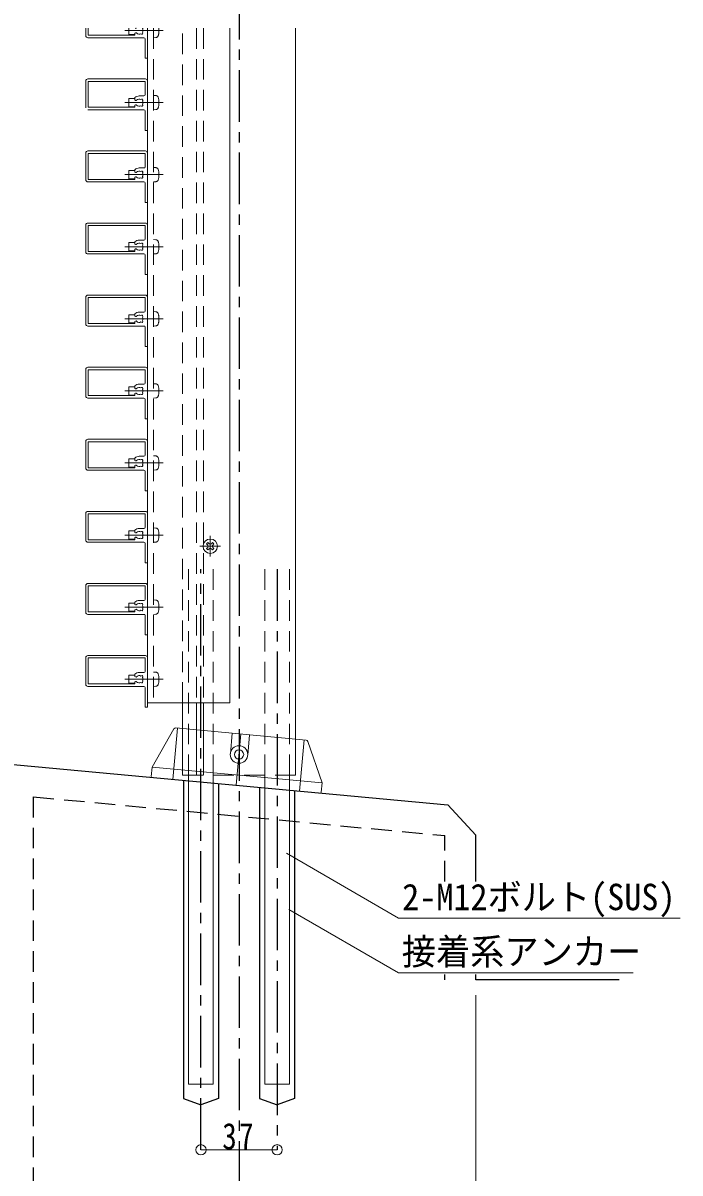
# Model space of a CAD drawing. Units: millimetres at full size, sheet at 1:5; details may follow other scales. Extents: x -1050 to 1050, y -742 to 742.
# Drawn here: x -685 to -366, y -423 to 135 of the extents above; entities that cross this region are included whole.
import ezdxf
from ezdxf.enums import TextEntityAlignment as Align

# ---------------------------------------------------------------- set-up
doc = ezdxf.new("R2010")
doc.units = ezdxf.units.MM
doc.header["$LTSCALE"] = 5
for name, pattern in [('CHAIN1', [8, 5, -1, 1, -1]), ('DASHED1', [1.8, 1.2, -0.6]), ('DASHED2', [3, 2, -1])]:
    doc.linetypes.add(name, pattern=pattern)
doc.layers.add('0-0_通り芯', color=7, linetype='CHAIN1')
doc.layers.add('0-1_躯体', color=134, linetype='Continuous')
for name, color, linetype, lineweight in [('0-3_寸法', 54, 'Continuous', 20), ('0-4_手摺部材', 92, 'Continuous', 20), ('0-6_パネル', 4, 'Continuous', 20), ('0-9_文字', 3, 'Continuous', 20), ('0-A_支柱', 6, 'Continuous', 20), ('0-B_足元', 4, 'Continuous', 20)]:
    doc.layers.add(name, color=color, linetype=linetype, lineweight=lineweight)
doc.styles.add('ＭＳ ゴシック', font='')
doc.styles.get('ＭＳ ゴシック').set_extended_font_data('MS Gothic')

# ---------------------------------------------------------------- blocks, each defined once
blk = doc.blocks.new('dimension_origin')
at = {"color": 0, "linetype": 'Continuous', "lineweight": -2}
blk.add_circle((0, 0), 1.25, dxfattribs=at)

msp = doc.modelspace()

# ---------------------------------------------------------------- linework, layer by layer
at = {"layer": '0-0_通り芯'}
for p, q in [((-580, 512.406), (-580, -449.293)), ((-598.5, -411.793), (-598.5, -129.916)), ((-561.5, -129.916), (-561.5, -411.793))]:
    msp.add_line(p, q, dxfattribs=at)
at = {"layer": '0-1_躯体'}
for p, q in [((-695, -224.293), (-478.488, -244.293)), ((-607, -232.422), (-607, -386.968)), ((-590, -233.992), (-590, -386.968)), ((-570, -235.84), (-570, -386.968)), ((-553, -237.41), (-553, -386.968)), ((-465, -259.005), (-478.488, -244.293)), ((-465, -281.533), (-465, -259.005)), ((-465, -329.293), (-465, -326.725)), ((-395.228, -329.293), (-465, -329.293)), ((-607, -386.968), (-598.5, -389.916)), ((-590, -386.968), (-598.5, -389.916)), ((-570, -386.968), (-561.5, -389.916)), ((-553, -386.968), (-561.5, -389.916))]:
    msp.add_line(p, q, dxfattribs=at)
at = {"layer": '0-1_躯体', "linetype": 'DASHED2'}
for p, q in [((-680, -240.397), (-480, -259.221)), ((-680, -240.397), (-680, -486.793)), ((-480, -281.533), (-480, -259.221)), ((-480, -329.293), (-480, -326.725))]:
    msp.add_line(p, q, dxfattribs=at)
at = {"layer": '0-3_寸法'}
for p, q in [((-465, -336.793), (-465, -486.793)), ((-598.5, -411.793), (-561.5, -411.793))]:
    msp.add_line(p, q, dxfattribs=at)
at = {"layer": '0-4_手摺部材', "linetype": 'CHAIN1'}
for p, q in [((-635.5, 131.707), (-616.9, 131.707)), ((-635.5, 96.707), (-616.9, 96.707)), ((-635.5, 61.707), (-616.9, 61.707)), ((-635.5, 26.707), (-616.9, 26.707)), ((-635.5, -8.293), (-616.9, -8.293)), ((-635.5, -43.293), (-616.9, -43.293)), ((-635.5, -78.293), (-616.9, -78.293)), ((-635.5, -113.293), (-616.9, -113.293)), ((-594, -113.718), (-594, -123.718)), ((-589, -118.718), (-599, -118.718)), ((-635.5, -148.293), (-616.9, -148.293)), ((-635.5, -183.293), (-616.9, -183.293))]:
    msp.add_line(p, q, dxfattribs=at)
at = {"layer": '0-4_手摺部材'}
for p, q in [((-633.5, 132.854), (-633.5, 129.707)), ((-633.5, 129.707), (-630.7, 129.707)), ((-624.5, 132.854), (-624.5, -194.793)), ((-584.5, 132.854), (-584.5, -194.793)), ((-633.5, 98.707), (-633.5, 94.707)), ((-630.7, 98.707), (-633.5, 98.707)), ((-633.5, 94.707), (-630.7, 94.707)), ((-633.5, 63.707), (-633.5, 59.707)), ((-630.7, 63.707), (-633.5, 63.707)), ((-633.5, 59.707), (-630.7, 59.707)), ((-633.5, 28.707), (-633.5, 24.707)), ((-630.7, 28.707), (-633.5, 28.707)), ((-633.5, 24.707), (-630.7, 24.707)), ((-633.5, -6.293), (-633.5, -10.293)), ((-630.7, -6.293), (-633.5, -6.293)), ((-633.5, -10.293), (-630.7, -10.293)), ((-633.5, -41.293), (-633.5, -45.293)), ((-630.7, -41.293), (-633.5, -41.293)), ((-633.5, -45.293), (-630.7, -45.293)), ((-633.5, -76.293), (-633.5, -80.293)), ((-630.7, -76.293), (-633.5, -76.293)), ((-633.5, -80.293), (-630.7, -80.293)), ((-633.5, -111.293), (-633.5, -115.293)), ((-630.7, -111.293), (-633.5, -111.293)), ((-633.5, -115.293), (-630.7, -115.293)), ((-594.545, -117.523), (-595.136, -116.952)), ((-593.455, -117.523), (-592.864, -116.952)), ((-595.195, -118.173), (-595.766, -117.582)), ((-595.195, -119.264), (-595.766, -119.854)), ((-595.195, -118.173), (-594.997, -118.718)), ((-595.195, -119.264), (-594.997, -118.718)), ((-594.545, -119.914), (-595.136, -120.484)), ((-594.545, -117.523), (-594, -117.721)), ((-594.545, -119.914), (-594, -119.715)), ((-593.455, -117.523), (-594, -117.721)), ((-593.455, -119.914), (-594, -119.715)), ((-593.455, -119.914), (-592.864, -120.484)), ((-592.805, -118.173), (-593.003, -118.718)), ((-592.805, -119.264), (-593.003, -118.718)), ((-592.805, -118.173), (-592.234, -117.582)), ((-592.805, -119.263), (-592.234, -119.854)), ((-633.5, -146.293), (-633.5, -150.293)), ((-630.7, -146.293), (-633.5, -146.293)), ((-633.5, -150.293), (-630.7, -150.293)), ((-633.5, -181.293), (-633.5, -185.293)), ((-630.7, -181.293), (-633.5, -181.293)), ((-633.5, -185.293), (-630.7, -185.293)), ((-624.5, -194.793), (-584.5, -194.793))]:
    msp.add_line(p, q, dxfattribs=at)
at = {"layer": '0-4_手摺部材', "linetype": 'DASHED2'}
msp.add_line((-621.5, 132.854), (-621.5, -194.793), dxfattribs=at)
at = {"layer": '0-4_手摺部材', "linetype": 'DASHED1'}
for p, q in [((-620.381, 128.305), (-621.5, 128.207)), ((-620.381, 100.109), (-621.5, 100.207)), ((-620.381, 93.305), (-621.5, 93.207)), ((-620.381, 65.109), (-621.5, 65.207)), ((-620.381, 58.305), (-621.5, 58.207)), ((-620.381, 30.109), (-621.5, 30.207)), ((-620.381, 23.305), (-621.5, 23.207)), ((-620.381, -4.891), (-621.5, -4.793)), ((-620.381, -11.695), (-621.5, -11.793)), ((-620.381, -39.891), (-621.5, -39.793)), ((-620.381, -46.695), (-621.5, -46.793)), ((-620.381, -74.891), (-621.5, -74.793)), ((-620.381, -81.695), (-621.5, -81.793)), ((-620.381, -109.891), (-621.5, -109.793)), ((-620.381, -116.695), (-621.5, -116.793)), ((-620.381, -144.891), (-621.5, -144.793)), ((-620.381, -151.695), (-621.5, -151.793)), ((-620.381, -179.891), (-621.5, -179.793)), ((-620.381, -186.695), (-621.5, -186.793))]:
    msp.add_line(p, q, dxfattribs=at)
at = {"layer": '0-4_手摺部材'}
msp.add_circle((-594, -118.718), 3.5, dxfattribs=at)
at = {"layer": '0-4_手摺部材', "linetype": 'DASHED1'}
for centre, radius, start, end in [((-620.494, 129.6), 1.3, 275, 344.11915), ((-627.9, 131.707), 9, 344.11915, 7.31851), ((-620.494, 98.814), 1.3, 15.88085, 85), ((-627.9, 96.707), 9, 344.11915, 15.88085), ((-620.494, 94.6), 1.3, 275, 344.11915), ((-620.494, 63.814), 1.3, 15.88085, 85), ((-627.9, 61.707), 9, 344.11915, 15.88085), ((-620.494, 59.6), 1.3, 275, 344.11915), ((-620.494, 28.814), 1.3, 15.88085, 85), ((-627.9, 26.707), 9, 344.11915, 15.88085), ((-620.494, 24.6), 1.3, 275, 344.11915), ((-620.494, -6.186), 1.3, 15.88085, 85), ((-620.494, -10.4), 1.3, 275, 344.11915), ((-627.9, -8.293), 9, 344.11915, 15.88085), ((-620.494, -41.186), 1.3, 15.88085, 85), ((-627.9, -43.293), 9, 344.11915, 15.88085), ((-620.494, -45.4), 1.3, 275, 344.11915), ((-620.494, -76.186), 1.3, 15.88085, 85), ((-627.9, -78.293), 9, 344.11915, 15.88085), ((-620.494, -80.4), 1.3, 275, 344.11915), ((-620.494, -111.186), 1.3, 15.88085, 85), ((-627.9, -113.293), 9, 344.11915, 15.88085), ((-620.494, -115.4), 1.3, 275, 344.11915), ((-620.494, -146.186), 1.3, 15.88085, 85), ((-620.494, -150.4), 1.3, 275, 344.11915), ((-627.9, -148.293), 9, 344.11915, 15.88085), ((-620.494, -181.186), 1.3, 15.88085, 85), ((-627.9, -183.293), 9, 344.11915, 15.88085), ((-620.494, -185.4), 1.3, 275, 344.11915)]:
    msp.add_arc(centre, radius, start, end, dxfattribs=at)
at = {"layer": '0-4_手摺部材'}
for start, end in [(122.7575, 147.2425), (32.7575, 57.2425), (212.7575, 237.2425), (302.7575, 327.25394)]:
    msp.add_arc((-594, -118.718), 2.1, start, end, dxfattribs=at)
at = {"layer": '0-6_パネル'}
for p, q in [((-654.5, 129.207), (-654.5, 132.854)), ((-653.3, 129.407), (-653.3, 132.854)), ((-630.7, 129.407), (-653.3, 129.407)), ((-630.7, 129.407), (-630.7, 130.124)), ((-624.5, 131.707), (-624.5, 125.707)), ((-653.5, 128.207), (-626.2, 128.207)), ((-625.7, 118.207), (-625.7, 127.707)), ((-624.5, 118.207), (-624.5, 128.207)), ((-625.7, 118.207), (-624.5, 118.207)), ((-654.5, 94.207), (-654.5, 107.207)), ((-653.5, 108.207), (-625.5, 108.207)), ((-653.3, 107.007), (-625.7, 107.007)), ((-653.3, 94.407), (-653.3, 107.007)), ((-625.7, 107.007), (-625.7, 100.457)), ((-624.5, 107.207), (-624.5, 96.707)), ((-630.7, 98.29), (-630.7, 99.099)), ((-630.7, 94.407), (-630.7, 95.124)), ((-626.2, 99.957), (-628.5, 99.957)), ((-624.5, 96.707), (-624.5, 90.707)), ((-653.5, 93.207), (-626.2, 93.207)), ((-630.7, 94.407), (-653.3, 94.407)), ((-625.7, 83.207), (-625.7, 92.707)), ((-625.7, 83.207), (-624.5, 83.207)), ((-653.5, 73.207), (-625.5, 73.207)), ((-654.5, 59.207), (-654.5, 72.207)), ((-653.3, 72.007), (-625.7, 72.007)), ((-653.3, 59.407), (-653.3, 72.007)), ((-625.7, 72.007), (-625.7, 65.457)), ((-624.5, 72.207), (-624.5, 61.707)), ((-630.7, 63.29), (-630.7, 64.099)), ((-626.2, 64.957), (-628.5, 64.957)), ((-624.5, 61.707), (-624.5, 55.707)), ((-653.5, 58.207), (-626.2, 58.207)), ((-630.7, 59.407), (-653.3, 59.407)), ((-630.7, 59.407), (-630.7, 60.124)), ((-625.7, 48.207), (-625.7, 57.707)), ((-624.5, 48.207), (-624.5, 58.207)), ((-625.7, 48.207), (-624.5, 48.207)), ((-654.5, 24.207), (-654.5, 37.207)), ((-653.5, 38.207), (-625.5, 38.207)), ((-653.3, 37.007), (-625.7, 37.007)), ((-653.3, 24.407), (-653.3, 37.007)), ((-625.7, 37.007), (-625.7, 30.457)), ((-624.5, 37.207), (-624.5, 26.707)), ((-630.7, 28.29), (-630.7, 29.099)), ((-626.2, 29.957), (-628.5, 29.957)), ((-653.5, 23.207), (-626.2, 23.207)), ((-630.7, 24.407), (-653.3, 24.407)), ((-630.7, 24.407), (-630.7, 25.124)), ((-625.7, 13.207), (-625.7, 22.707)), ((-624.5, 26.707), (-624.5, 20.707)), ((-624.5, 13.207), (-624.5, 23.207)), ((-625.7, 13.207), (-624.5, 13.207)), ((-654.5, -10.793), (-654.5, 2.207)), ((-653.5, 3.207), (-625.5, 3.207)), ((-653.3, 2.007), (-625.7, 2.007)), ((-653.3, -10.593), (-653.3, 2.007)), ((-625.7, 2.007), (-625.7, -4.543)), ((-624.5, 2.207), (-624.5, -8.293)), ((-626.2, -5.043), (-628.5, -5.043)), ((-630.7, -10.593), (-653.3, -10.593)), ((-630.7, -6.71), (-630.7, -5.901)), ((-630.7, -10.593), (-630.7, -9.876)), ((-624.5, -8.293), (-624.5, -14.293)), ((-653.5, -11.793), (-626.2, -11.793)), ((-625.7, -21.793), (-625.7, -12.293)), ((-624.5, -21.793), (-624.5, -11.793)), ((-625.7, -21.793), (-624.5, -21.793)), ((-654.5, -45.793), (-654.5, -32.793)), ((-653.5, -31.793), (-625.5, -31.793)), ((-653.3, -32.993), (-625.7, -32.993)), ((-653.3, -45.593), (-653.3, -32.993)), ((-625.7, -32.993), (-625.7, -39.543)), ((-624.5, -32.793), (-624.5, -43.293)), ((-630.7, -41.71), (-630.7, -40.901)), ((-626.2, -40.043), (-628.5, -40.043)), ((-624.5, -43.293), (-624.5, -49.293)), ((-653.5, -46.793), (-626.2, -46.793)), ((-630.7, -45.593), (-653.3, -45.593)), ((-630.7, -45.593), (-630.7, -44.876)), ((-625.7, -56.793), (-625.7, -47.293)), ((-624.5, -56.793), (-624.5, -46.793)), ((-625.7, -56.793), (-624.5, -56.793)), ((-653.5, -66.793), (-625.5, -66.793)), ((-654.5, -80.793), (-654.5, -67.793)), ((-653.3, -67.993), (-625.7, -67.993)), ((-653.3, -80.593), (-653.3, -67.993)), ((-625.7, -67.993), (-625.7, -74.543)), ((-624.5, -67.793), (-624.5, -78.293)), ((-630.7, -76.71), (-630.7, -75.901)), ((-626.2, -75.043), (-628.5, -75.043)), ((-653.5, -81.793), (-626.2, -81.793)), ((-630.7, -80.593), (-653.3, -80.593)), ((-630.7, -80.593), (-630.7, -79.876)), ((-625.7, -91.793), (-625.7, -82.293)), ((-624.5, -78.293), (-624.5, -84.293)), ((-624.5, -91.793), (-624.5, -81.793)), ((-625.7, -91.793), (-624.5, -91.793)), ((-654.5, -115.793), (-654.5, -102.793)), ((-653.5, -101.793), (-625.5, -101.793)), ((-653.3, -102.993), (-625.7, -102.993)), ((-653.3, -115.593), (-653.3, -102.993)), ((-625.7, -102.993), (-625.7, -109.543)), ((-624.5, -102.793), (-624.5, -113.293)), ((-630.7, -111.71), (-630.7, -110.901)), ((-626.2, -110.043), (-628.5, -110.043)), ((-653.5, -116.793), (-626.2, -116.793)), ((-630.7, -115.593), (-653.3, -115.593)), ((-630.7, -115.593), (-630.7, -114.876)), ((-624.5, -113.293), (-624.5, -119.293)), ((-624.5, -126.793), (-624.5, -116.793)), ((-625.7, -126.793), (-625.7, -117.293)), ((-625.7, -126.793), (-624.5, -126.793)), ((-654.5, -150.793), (-654.5, -137.793)), ((-653.5, -136.793), (-625.5, -136.793)), ((-653.3, -137.993), (-625.7, -137.993)), ((-653.3, -150.593), (-653.3, -137.993)), ((-625.7, -137.993), (-625.7, -144.543)), ((-624.5, -137.793), (-624.5, -148.293)), ((-626.2, -145.043), (-628.5, -145.043)), ((-630.7, -150.593), (-653.3, -150.593)), ((-630.7, -146.71), (-630.7, -145.901)), ((-630.7, -150.593), (-630.7, -149.876)), ((-624.5, -148.293), (-624.5, -154.293)), ((-653.5, -151.793), (-626.2, -151.793)), ((-625.7, -161.793), (-625.7, -152.293)), ((-624.5, -161.793), (-624.5, -151.793)), ((-625.7, -161.793), (-624.5, -161.793)), ((-654.5, -185.793), (-654.5, -172.793)), ((-653.5, -171.793), (-625.5, -171.793)), ((-653.3, -172.993), (-625.7, -172.993)), ((-653.3, -185.593), (-653.3, -172.993)), ((-625.7, -172.993), (-625.7, -179.543)), ((-624.5, -172.793), (-624.5, -183.293)), ((-630.7, -181.71), (-630.7, -180.901)), ((-626.2, -180.043), (-628.5, -180.043)), ((-624.5, -183.293), (-624.5, -189.293)), ((-653.5, -186.793), (-626.2, -186.793)), ((-630.7, -185.593), (-653.3, -185.593)), ((-630.7, -185.593), (-630.7, -184.876)), ((-625.7, -196.793), (-625.7, -187.293)), ((-624.5, -196.793), (-624.5, -186.793)), ((-625.7, -196.793), (-624.5, -196.793))]:
    msp.add_line(p, q, dxfattribs=at)
for centre, radius, start, end in [((-653.5, 129.207), 1, 180, 270), ((-630.158, 130.124), 0.542, 43.68465, 180), ((-630.158, 133.29), 0.542, 233.65464, 306.34536), ((-628.5, 131.707), 1.75, 223.68465, 298.57358), ((-627.263, 130.47), 0.5, 216.7868, 53.21322), ((-628.5, 131.707), 1.75, 330, 28.57357), ((-627.263, 132.945), 0.5, 306.78678, 349.51699), ((-626.2, 127.707), 0.5, 0, 90), ((-653.5, 107.207), 1, 90, 180), ((-625.5, 107.207), 1, 0, 90), ((-628.5, 96.707), 3.25, 90, 132.60367), ((-630.158, 98.29), 0.542, 180, 316.31532), ((-630.158, 95.124), 0.542, 43.68465, 180), ((-628.5, 96.707), 1.75, 61.42642, 136.31532), ((-628.5, 96.707), 1.75, 223.68465, 298.57358), ((-627.263, 97.945), 0.5, 306.78678, 143.2132), ((-627.263, 95.47), 0.5, 216.7868, 53.21322), ((-628.5, 96.707), 1.75, 330, 28.57357), ((-626.2, 100.457), 0.5, 270, 360), ((-626.2, 92.707), 0.5, 0, 90), ((-653.5, 72.207), 1, 90, 180), ((-625.5, 72.207), 1, 0, 90), ((-628.5, 61.707), 3.25, 90, 132.60367), ((-630.158, 63.29), 0.542, 180, 316.31532), ((-628.5, 61.707), 1.75, 61.42642, 136.31532), ((-627.263, 62.945), 0.5, 306.78678, 143.2132), ((-628.5, 61.707), 1.75, 330, 28.57357), ((-626.2, 65.457), 0.5, 270, 360), ((-653.5, 59.207), 1, 180, 270), ((-630.158, 60.124), 0.542, 43.68465, 180), ((-628.5, 61.707), 1.75, 223.68465, 298.57358), ((-627.263, 60.47), 0.5, 216.7868, 53.21322), ((-626.2, 57.707), 0.5, 0, 90), ((-653.5, 37.207), 1, 90, 180), ((-625.5, 37.207), 1, 0, 90), ((-628.5, 26.707), 3.25, 90, 132.60367), ((-630.158, 28.29), 0.542, 180, 316.31532), ((-628.5, 26.707), 1.75, 61.42642, 136.31532), ((-627.263, 27.945), 0.5, 306.78678, 143.2132), ((-626.2, 30.457), 0.5, 270, 360), ((-653.5, 24.207), 1, 180, 270), ((-630.158, 25.124), 0.542, 43.68465, 180), ((-628.5, 26.707), 1.75, 223.68465, 298.57358), ((-627.263, 25.47), 0.5, 216.7868, 53.21322), ((-628.5, 26.707), 1.75, 330, 28.57357), ((-626.2, 22.707), 0.5, 0, 90), ((-653.5, 2.207), 1, 90, 180), ((-625.5, 2.207), 1, 0, 90), ((-628.5, -8.293), 3.25, 90, 132.60367), ((-626.2, -4.543), 0.5, 270, 360), ((-653.5, -10.793), 1, 180, 270), ((-630.158, -6.71), 0.542, 180, 316.31532), ((-630.158, -9.876), 0.542, 43.68465, 180), ((-628.5, -8.293), 1.75, 61.42642, 136.31532), ((-628.5, -8.293), 1.75, 223.68465, 298.57358), ((-627.263, -7.055), 0.5, 306.78678, 143.2132), ((-627.263, -9.53), 0.5, 216.7868, 53.21322), ((-628.5, -8.293), 1.75, 330, 28.57357), ((-626.2, -12.293), 0.5, 0, 90), ((-653.5, -32.793), 1, 90, 180), ((-625.5, -32.793), 1, 0, 90), ((-628.5, -43.293), 3.25, 90, 132.60367), ((-630.158, -41.71), 0.542, 180, 316.31532), ((-630.158, -44.876), 0.542, 43.68465, 180), ((-628.5, -43.293), 1.75, 61.42642, 136.31532), ((-628.5, -43.293), 1.75, 223.68465, 298.57358), ((-627.263, -42.055), 0.5, 306.78678, 143.2132), ((-627.263, -44.53), 0.5, 216.7868, 53.21322), ((-628.5, -43.293), 1.75, 330, 28.57357), ((-626.2, -39.543), 0.5, 270, 360), ((-653.5, -45.793), 1, 180, 270), ((-626.2, -47.293), 0.5, 0, 90), ((-653.5, -67.793), 1, 90, 180), ((-625.5, -67.793), 1, 0, 90), ((-628.5, -78.293), 3.25, 90, 132.60367), ((-630.158, -76.71), 0.542, 180, 316.31532), ((-628.5, -78.293), 1.75, 61.42642, 136.31532), ((-627.263, -77.055), 0.5, 306.78678, 143.2132), ((-628.5, -78.293), 1.75, 330, 28.57357), ((-626.2, -74.543), 0.5, 270, 360), ((-653.5, -80.793), 1, 180, 270), ((-630.158, -79.876), 0.542, 43.68465, 180), ((-628.5, -78.293), 1.75, 223.68465, 298.57358), ((-627.263, -79.53), 0.5, 216.7868, 53.21322), ((-626.2, -82.293), 0.5, 0, 90), ((-653.5, -102.793), 1, 90, 180), ((-625.5, -102.793), 1, 0, 90), ((-628.5, -113.293), 3.25, 90, 132.60367), ((-628.5, -113.293), 1.75, 61.42642, 136.31532), ((-627.263, -112.055), 0.5, 306.78678, 143.2132), ((-626.2, -109.543), 0.5, 270, 360), ((-653.5, -115.793), 1, 180, 270), ((-630.158, -111.71), 0.542, 180, 316.31532), ((-630.158, -114.876), 0.542, 43.68465, 180), ((-628.5, -113.293), 1.75, 223.68465, 298.57358), ((-627.263, -114.53), 0.5, 216.7868, 53.21322), ((-628.5, -113.293), 1.75, 330, 28.57357), ((-626.2, -117.293), 0.5, 0, 90), ((-653.5, -137.793), 1, 90, 180), ((-625.5, -137.793), 1, 0, 90), ((-628.5, -148.293), 3.25, 90, 132.60367), ((-626.2, -144.543), 0.5, 270, 360), ((-630.158, -146.71), 0.542, 180, 316.31532), ((-630.158, -149.876), 0.542, 43.68465, 180), ((-628.5, -148.293), 1.75, 61.42642, 136.31532), ((-628.5, -148.293), 1.75, 223.68465, 298.57358), ((-627.263, -147.055), 0.5, 306.78678, 143.2132), ((-627.263, -149.53), 0.5, 216.7868, 53.21322), ((-628.5, -148.293), 1.75, 330, 28.57357), ((-653.5, -150.793), 1, 180, 270), ((-626.2, -152.293), 0.5, 0, 90), ((-653.5, -172.793), 1, 90, 180), ((-625.5, -172.793), 1, 0, 90), ((-628.5, -183.293), 3.25, 90, 132.60367), ((-630.158, -181.71), 0.542, 180, 316.31532), ((-628.5, -183.293), 1.75, 61.42642, 136.31532), ((-627.263, -182.055), 0.5, 306.78678, 143.2132), ((-627.263, -184.53), 0.5, 216.7868, 53.21322), ((-628.5, -183.293), 1.75, 330, 28.57357), ((-626.2, -179.543), 0.5, 270, 360), ((-653.5, -185.793), 1, 180, 270), ((-630.158, -184.876), 0.542, 43.68465, 180), ((-628.5, -183.293), 1.75, 223.68465, 298.57358), ((-626.2, -187.293), 0.5, 0, 90)]:
    msp.add_arc(centre, radius, start, end, dxfattribs=at)
at = {"layer": '0-9_文字'}
for points in [[(-557, -267.827), (-502.5, -299.293), (-365.712, -299.293)], [(-555.77, -295.056), (-502.5, -325.812), (-388.431, -325.812)]]:
    msp.add_lwpolyline(points, dxfattribs=at)
at = {"layer": '0-A_支柱', "linetype": 'DASHED2'}
for p, q in [((-607.5, -194.793), (-607.5, 132.854)), ((-600.7, 132.854), (-600.7, -194.793)), ((-597.2, 132.854), (-597.2, -194.793)), ((-607.5, -229.916), (-552.5, -229.916))]:
    msp.add_line(p, q, dxfattribs=at)
at = {"layer": '0-A_支柱'}
for p, q in [((-552.5, -229.916), (-552.5, 132.854)), ((-607.5, -229.916), (-607.5, -194.793)), ((-600.7, -194.793), (-600.7, -229.916)), ((-597.2, -194.793), (-597.2, -229.916))]:
    msp.add_line(p, q, dxfattribs=at)
at = {"layer": '0-B_足元', "linetype": 'DASHED2'}
for p, q in [((-604.5, -229.916), (-604.5, -129.916)), ((-592.5, -229.916), (-592.5, -129.916)), ((-567.5, -229.916), (-567.5, -129.916)), ((-555.5, -229.916), (-555.5, -129.916))]:
    msp.add_line(p, q, dxfattribs=at)
at = {"layer": '0-B_足元'}
for p, q in [((-622.247, -225.977), (-611.658, -207.461)), ((-609.845, -207.041), (-612.154, -231.934)), ((-547.457, -212.826), (-610.698, -206.962)), ((-584.232, -219.459), (-583.309, -209.502)), ((-575.769, -220.244), (-574.845, -210.287)), ((-548.309, -212.747), (-550.618, -237.64)), ((-539.601, -233.641), (-546.604, -213.494)), ((-622.662, -230.458), (-622.247, -225.977)), ((-539.601, -233.641), (-622.247, -225.977)), ((-540.561, -238.573), (-622.21, -231.002)), ((-604.5, -379.916), (-604.5, -229.916)), ((-592.5, -229.916), (-592.5, -379.916)), ((-567.5, -229.916), (-567.5, -379.916)), ((-555.5, -379.916), (-555.5, -229.916)), ((-539.601, -233.641), (-540.017, -238.121)), ((-592.5, -379.916), (-604.5, -379.916)), ((-567.5, -379.916), (-555.5, -379.916))]:
    msp.add_line(p, q, dxfattribs=at)
at = {"layer": '0-B_足元', "linetype": 'CHAIN1'}
msp.add_line((-579.076, -209.894), (-581.386, -234.787), dxfattribs=at)
at = {"layer": '0-B_足元'}
for radius in [4.25, 2.25]:
    msp.add_circle((-580.001, -219.851), radius, dxfattribs=at)
for centre, radius, start, end in [((-610.79, -207.958), 1, 84.7022, 150.23666), ((-547.549, -213.822), 1, 19.16773, 84.7022), ((-622.164, -230.504), 0.5, 174.7022, 264.7022), ((-540.515, -238.075), 0.5, 264.7022, 354.7022)]:
    msp.add_arc(centre, radius, start, end, dxfattribs=at)

# ---------------------------------------------------------------- block references
at = {"layer": '0-3_寸法', "xscale": 2, "yscale": 2, "rotation": 180}
msp.add_blockref('dimension_origin', (-598.5, -411.793), dxfattribs=at)
at = {"layer": '0-3_寸法', "xscale": 2, "yscale": 2}
msp.add_blockref('dimension_origin', (-561.5, -411.793), dxfattribs=at)

# ---------------------------------------------------------------- texts
at = {"layer": '0-3_寸法', "insert": (-588.125, -411.793), "char_height": 12.83, "attachment_point": 7, "style": 'ＭＳ ゴシック'}
msp.add_mtext('\\T1.17;\\W0.8;37', dxfattribs=at)
at = {"layer": '0-9_文字', "style": 'ＭＳ ゴシック', "width": 0.95}
for s, p in [('2-M12ボルト(SUS)', (-500.712, -299.293)), ('接着系アンカー', (-500.931, -325.812))]:
    msp.add_text(s, height=12.83, dxfattribs=at).set_placement(p, align=Align.BOTTOM_LEFT)

doc.saveas('drawing.dxf')
